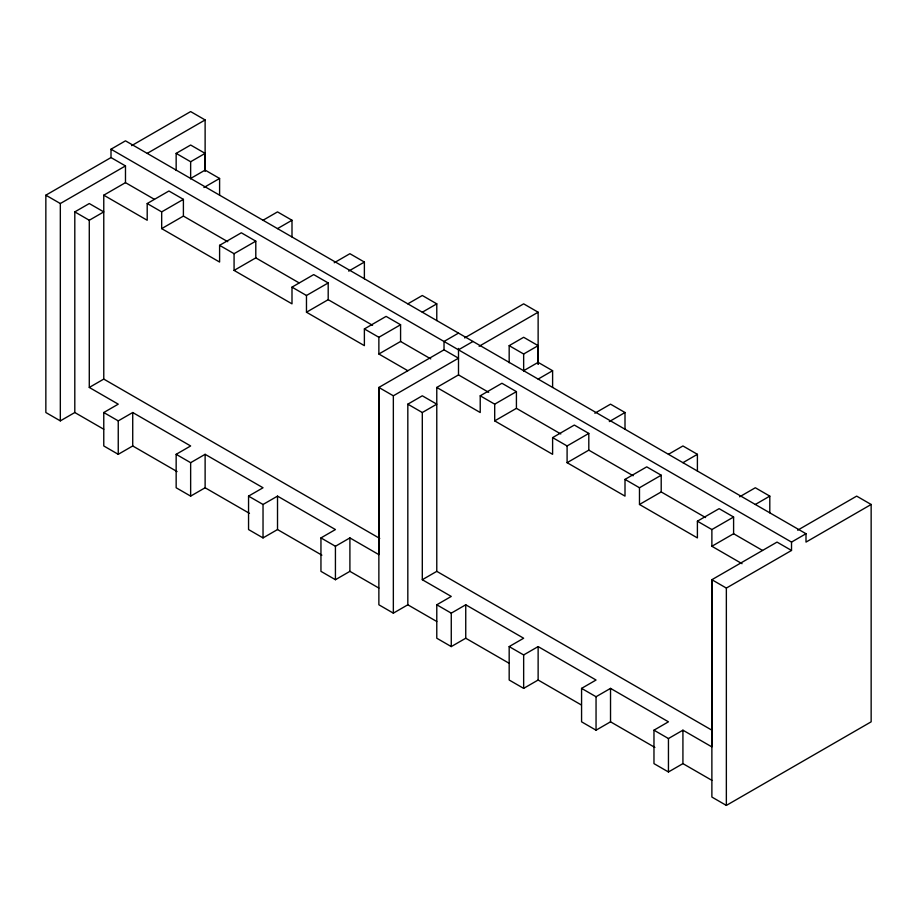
<?xml version="1.0" encoding="UTF-8"?>
<svg xmlns="http://www.w3.org/2000/svg" width="917" height="917" viewBox="0 0 917 917"><rect width="100%" height="100%" fill="white"/><g stroke="black" fill="none" stroke-linecap="round" stroke-linejoin="round"><path stroke-width="1.38" d="M111.003 149.207L791.52 542.096L791.52 550.452L777.031 542.096L711.879 579.704L711.879 797.056L726.356 805.413L871.15 721.828L871.15 504.476L805.997 542.096L805.997 533.728L125.48 140.84L111.003 149.207L111.003 157.564L45.85 195.183L45.85 412.524L60.327 420.88L74.804 412.524L103.759 429.248M60.327 420.88L60.327 203.54L45.85 195.183M74.804 412.524L74.804 211.896L89.281 203.54L103.77 211.896L89.281 220.252L74.804 211.896M89.281 220.252L89.281 387.444L118.247 404.168L103.77 412.524L103.77 445.96L118.247 454.316L132.724 445.96L177.084 471.579M118.247 454.316L118.247 420.88L132.724 412.524L190.644 445.96L176.156 454.316L176.156 487.764L190.644 496.12L205.121 487.764L205.121 454.316L190.644 462.684L176.156 454.316M154.446 199.356L125.48 182.643L125.48 165.92L111.003 157.564M183.4 199.356L161.679 211.896L161.679 228.62L183.4 216.08L183.4 199.356L168.923 191L147.201 203.54L147.201 220.252L103.77 195.183L103.77 379.088L379.73 538.417M205.121 171.422L205.121 119.944L190.644 111.587L131.635 145.654M255.797 241.16L234.076 253.7L234.076 270.412L255.797 257.872L255.797 241.16L241.32 232.792L219.599 245.332L219.599 262.056L161.679 228.62M328.194 282.952L306.473 295.492L306.473 312.216L328.194 299.676L328.194 282.952L313.706 274.596L291.996 287.136L291.996 303.848L234.076 270.412M400.58 324.744L378.87 337.284L378.87 354.008L400.58 341.468L400.58 324.744L386.103 316.388L364.381 328.928L364.381 345.652L306.473 312.216M458.5 333.112L444.023 341.468L444.023 349.824L378.87 387.444L378.87 604.784L393.347 613.152L393.347 395.8L378.87 387.444L378.87 554.636L349.904 537.912L335.427 546.268L320.95 537.912L320.95 571.348L335.427 579.716L349.904 571.348L378.87 588.072M393.347 613.152L407.824 604.796L407.824 404.168L422.301 395.8L436.779 404.168L422.301 412.524L407.824 404.168M422.301 412.524L422.301 579.716L451.256 596.428L436.79 604.784L436.779 638.221L451.267 646.588L465.744 638.232L508.866 663.129M451.267 646.588L451.267 613.152L465.744 604.784L523.653 638.232L509.176 646.588L509.176 680.024L523.653 688.38L538.13 680.024L538.13 646.588L523.653 654.944L509.176 646.588M711.936 730.207L436.779 571.348L436.779 387.444L458.5 374.904L458.5 348.437M516.42 391.628L494.699 404.168L494.699 420.88L516.42 408.34L516.42 391.628L501.931 383.26L480.221 395.8L480.221 412.524L436.779 387.444M538.13 363.957L538.13 312.216L523.653 303.848L464.644 337.915M588.806 433.42L567.096 445.96L567.096 462.684L588.806 450.144L588.806 433.42L574.329 425.064L552.607 437.604L552.607 454.316L494.699 420.88M661.203 475.212L639.481 487.752L639.481 504.476L661.203 491.936L661.203 475.212L646.726 466.856L625.004 479.396L625.004 496.12L567.096 462.684M733.6 517.016L711.879 529.556L711.879 546.268L733.6 533.728L733.6 517.016L719.123 508.66L697.401 521.188L697.401 537.912L639.481 504.476M726.356 805.413L726.356 588.072L711.879 579.704L711.879 746.897L682.924 730.184L668.447 738.54L653.97 730.184L653.97 763.62L668.447 771.976L682.924 763.62L711.879 780.333M60.327 203.54L125.48 165.92M147.339 153.299L205.121 119.944M103.77 195.183L125.48 182.643M176.156 170.493L176.156 153.38L190.644 145.024L205.121 153.38L205.121 170.528M176.156 153.38L190.644 161.747L205.121 153.38M190.644 178.46L205.121 170.103L219.599 178.46L219.599 195.183M203.906 187.515L219.599 178.46M263.03 220.252L277.507 211.896L291.996 220.252L291.996 236.976M277.507 228.62L291.996 220.252M89.281 387.444L103.77 379.088M334.224 262.755L349.904 253.7L364.381 262.056L364.381 278.768M348.701 271.111L364.381 262.056M407.824 303.848L422.301 295.492L436.779 303.848L436.779 320.572M422.301 312.216L436.779 303.848M458.5 349.824L472.977 341.468M393.347 395.8L458.5 358.192L444.023 349.824M479.121 346.282L538.13 312.216M321.878 555.163L277.519 529.556L263.03 537.912L248.553 529.556L248.553 496.12L263.03 487.764L205.121 454.316M509.176 362.754L509.176 345.652L523.653 337.284L538.13 345.652L538.13 364.221M248.553 496.12L263.03 504.476L277.519 496.12L335.427 529.556L320.95 537.912M509.176 345.652L523.653 354.008L538.13 345.652M523.653 370.72L538.13 362.364L552.607 370.72L552.607 387.444M538.13 379.088L552.607 370.72M594.846 413.223L610.527 404.168L625.004 412.524L625.004 429.236M609.324 421.579L625.004 412.524M422.301 579.716L436.779 571.348M668.447 454.316L682.924 445.96L697.401 454.316L697.401 471.04M682.924 462.684L697.401 454.316M739.629 496.808L755.321 487.752L769.799 496.12L769.799 512.832M755.321 504.476L769.799 496.12M797.664 530.186L856.673 496.12L871.15 504.476M791.52 542.096L805.997 533.728M726.356 588.072L791.52 550.452M654.887 747.435L610.527 721.817L596.05 730.184L581.573 721.817L581.573 688.38L596.05 680.024L538.13 646.588M581.573 688.38L596.05 696.737L610.527 688.38L668.447 721.817L653.97 730.184M183.4 216.08L227.76 241.687M255.797 257.872L298.919 282.78M328.194 299.676L372.554 325.283M400.58 341.468L430.749 358.879M458.5 374.904L488.669 392.316M516.42 408.34L560.78 433.959M588.806 450.144L633.166 475.751M661.203 491.936L705.563 517.543M733.6 533.728L762.554 550.452M147.201 203.54L161.679 211.896M219.599 245.332L234.076 253.7M291.996 287.136L306.473 295.492M364.381 328.928L378.87 337.284M480.221 395.8L494.699 404.168M552.607 437.604L567.096 445.96M625.004 479.396L639.481 487.752M697.401 521.188L711.879 529.556M378.87 354.008L407.824 370.72M711.879 546.268L742.048 563.691M103.77 412.524L118.247 420.88M436.79 604.784L451.267 613.152M205.121 487.764L249.481 513.371M407.824 604.796L436.779 621.508M538.13 680.024L581.263 704.921M682.924 730.184L682.924 763.62M668.447 738.54L668.447 771.976M610.527 688.38L610.527 721.817M596.05 696.737L596.05 730.184M523.653 354.008L523.653 371.156M523.653 654.944L523.653 688.38M465.744 604.784L465.744 638.232M349.904 537.912L349.904 571.348M335.427 546.268L335.427 579.716M277.519 496.12L277.519 529.556M263.03 504.476L263.03 537.912M190.644 161.747L190.644 178.895M190.644 462.684L190.644 496.12M132.724 412.524L132.724 445.96"/></g></svg>
